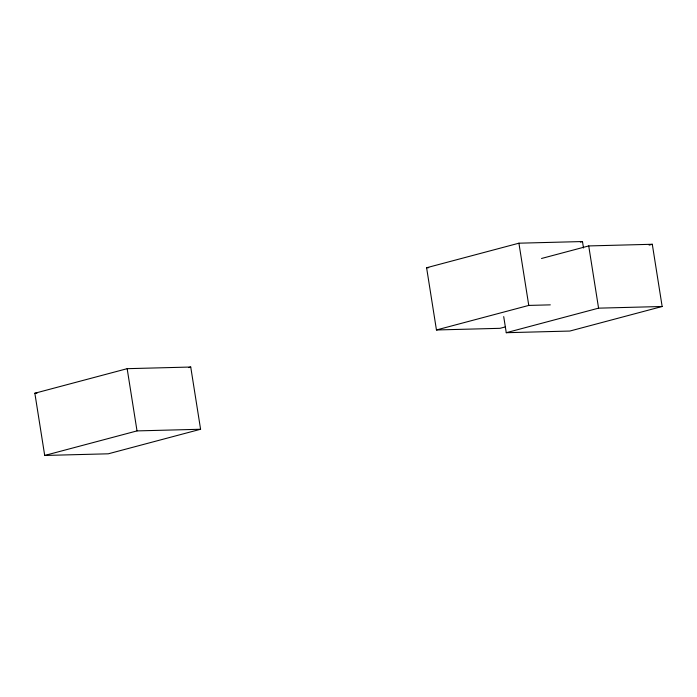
<?xml version="1.0" encoding="UTF-8"?>
<svg xmlns="http://www.w3.org/2000/svg" width="697" height="697" viewBox="0 0 697 697"><rect width="100%" height="100%" fill="white"/><g stroke="black" fill="none" stroke-linecap="round" stroke-linejoin="round"><path stroke-width="1.05" d="M505.273 326.928L500.028 328.322L436.453 329.969L426.599 267.744L518.917 243.192L582.483 241.545L583.502 247.984M580.383 242.103L582.483 241.545M34.85 393.23L127.159 368.678L190.734 367.031L200.588 429.256L108.279 453.808L44.704 455.455L34.85 393.23L37.002 393.178M541.517 258.482L588.721 245.928L652.296 244.272L662.15 306.497L569.841 331.049L506.266 332.704L503.713 316.612M188.634 367.589L190.734 367.031M649.151 245.109L652.296 244.272M436.453 329.969L528.77 305.417L550.316 304.859M44.704 455.455L137.021 430.903L200.588 429.256M506.266 332.704L598.575 308.152L662.15 306.497M426.599 267.744L428.76 267.692M588.721 245.928L598.575 308.152M518.917 243.192L528.77 305.417M127.159 368.678L137.021 430.903"/></g></svg>
